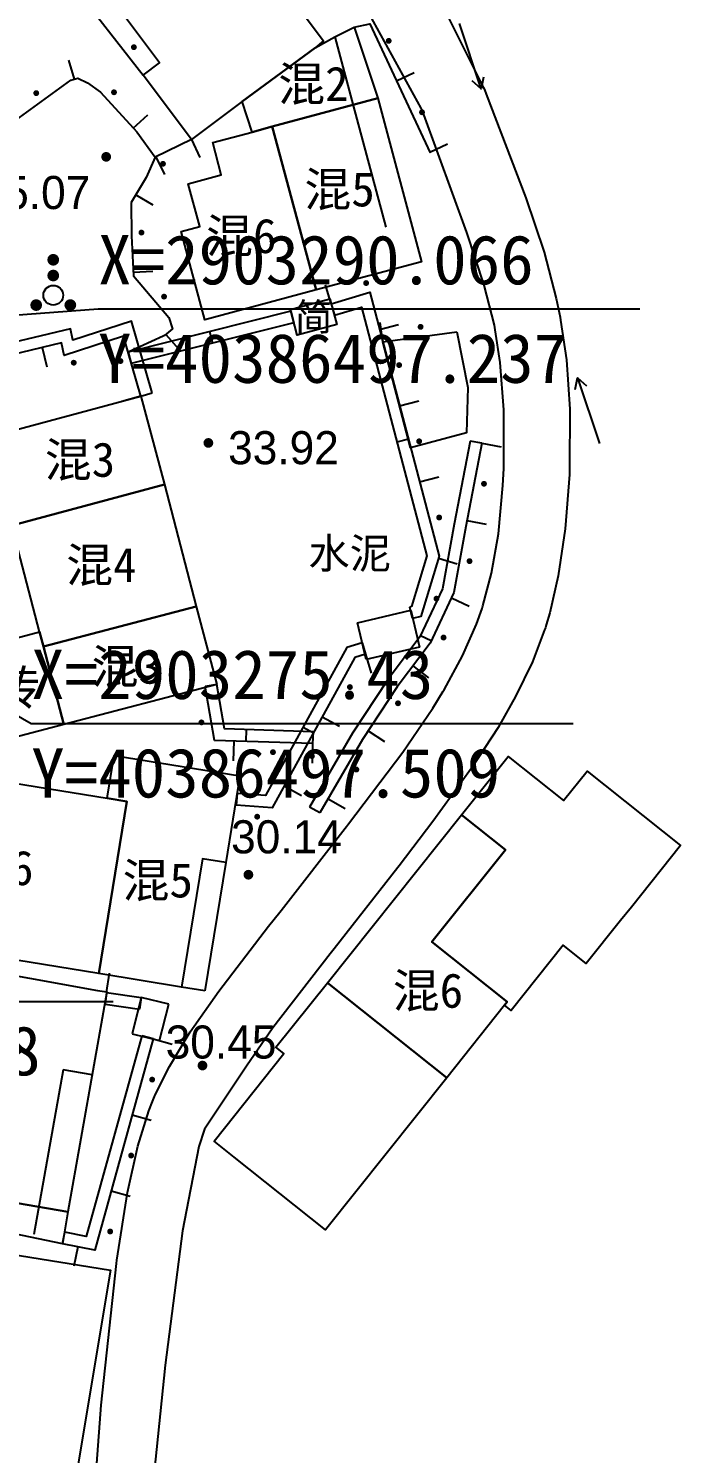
# Model space of a CAD drawing. Header units: metres. Extents: x 36500 to 80772748, y -35000 to 5806266.
# Drawn here: x 40382715.4 to 40382748.5, y 2902416.9 to 2902489.2 of the extents above; entities that cross this region are included whole.
import ezdxf
from ezdxf.enums import TextEntityAlignment as Align

# ---------------------------------------------------------------- set-up
doc = ezdxf.new("R2010")
doc.units = ezdxf.units.M
doc.header["$LTSCALE"] = 10
for name, pattern in [('2', [0]), ('229', [1.5, 1, -0.5]), ('243432', [0]), ('251', [1.5, 1, -0.5])]:
    doc.linetypes.add(name, pattern=pattern)
doc.layers.add('dx', color=252, linetype='Continuous')
doc.layers.add('坐标', color=7, linetype='Continuous')
doc.styles.add('DMZD', font='')
doc.styles.add('HZ', font='')
doc.styles.add('JMHT', font='simhei.ttf')
doc.styles.add('JMXD', font='')
doc.styles.add('JTXD', font='')
doc.styles.get('DMZD').set_extended_font_data('方正中等线简体')
doc.styles.get('HZ').set_extended_font_data('SimSun')
doc.styles.get('JMXD').set_extended_font_data('SimSun')
doc.styles.get('JTXD').set_extended_font_data('SimSun')
doc.linetypes.add('120', pattern='A,0,[149,SSAAA.SHX,S=0.1,R=0,X=0,Y=0],-0.8', length=0.8)

# ---------------------------------------------------------------- blocks, each defined once
blk = doc.blocks.new('9321110')
at = {"linetype": '2'}
h = blk.add_hatch(color=0, dxfattribs=at)
edge = h.paths.add_edge_path(flags=0)
edge.add_arc((0, 1.8), 0.3, 0, 360)
h = blk.add_hatch(color=0, dxfattribs=at)
edge = h.paths.add_edge_path(flags=0)
edge.add_arc((0, 1), 0.3, 0, 360)
h = blk.add_hatch(color=0, dxfattribs=at)
edge = h.paths.add_edge_path(flags=0)
edge.add_arc((-0.866, -0.5), 0.3, 0, 360)
h = blk.add_hatch(color=0, dxfattribs=at)
edge = h.paths.add_edge_path(flags=0)
edge.add_arc((0.866, -0.5), 0.3, 0, 360)
at = {"color": 0, "linetype": 'Continuous'}
blk.add_circle((0, 0), 0.5, dxfattribs=at)
blk = doc.blocks.new('2120110')
at = {"color": 0, "style": 'JMHT'}
blk.add_text('简', height=1.4, dxfattribs=at).set_placement((0, 0), align=Align.MIDDLE_CENTER)
blk = doc.blocks.new('5123010')
at = {"color": 0, "linetype": 'Continuous', "flags": 128}
for points in [[(4, 0), (0.5, 0)], [(3.48, 0.3), (4, 0), (3.48, -0.3)]]:
    blk.add_lwpolyline(points, dxfattribs=at)
blk = doc.blocks.new('gc200')
at = {"linetype": '2'}
h = blk.add_hatch(color=0, dxfattribs=at)
edge = h.paths.add_edge_path(flags=0)
edge.add_arc((0, 0), 0.25, 0, 360)

msp = doc.modelspace()

# ---------------------------------------------------------------- hatches: boundary and pattern name
at = {"layer": 'dx', "linetype": '2'}
h = msp.add_hatch(color=252, dxfattribs=at)
edge = h.paths.add_edge_path(flags=0)
edge.add_arc((40382720.713, 2902488.294), 0.15, 0, 360)
h = msp.add_hatch(color=252, dxfattribs=at)
edge = h.paths.add_edge_path(flags=0)
edge.add_arc((40382733.645, 2902488.615), 0.15, 0, 360)
h = msp.add_hatch(color=252, dxfattribs=at)
edge = h.paths.add_edge_path(flags=0)
edge.add_arc((40382715.758, 2902485.961), 0.15, 0, 360)
h = msp.add_hatch(color=252, dxfattribs=at)
edge = h.paths.add_edge_path(flags=0)
edge.add_arc((40382719.703, 2902486.004), 0.15, 0, 360)
h = msp.add_hatch(color=252, dxfattribs=at)
edge = h.paths.add_edge_path(flags=0)
edge.add_arc((40382735.334, 2902484.99), 0.15, 0, 360)
h = msp.add_hatch(color=252, dxfattribs=at)
edge = h.paths.add_edge_path(flags=0)
edge.add_arc((40382722.188, 2902482.374), 0.15, 0, 360)
h = msp.add_hatch(color=252, dxfattribs=at)
edge = h.paths.add_edge_path(flags=0)
edge.add_arc((40382721.096, 2902478.882), 0.15, 0, 360)
h = msp.add_hatch(color=252, dxfattribs=at)
edge = h.paths.add_edge_path(flags=0)
edge.add_arc((40382732.498, 2902476.32), 0.15, 0, 360)
h = msp.add_hatch(color=252, dxfattribs=at)
edge = h.paths.add_edge_path(flags=0)
edge.add_arc((40382722.243, 2902475.631), 0.15, 0, 360)
h = msp.add_hatch(color=252, dxfattribs=at)
edge = h.paths.add_edge_path(flags=0)
edge.add_arc((40382735.262, 2902474.097), 0.15, 0, 360)
h = msp.add_hatch(color=252, dxfattribs=at)
edge = h.paths.add_edge_path(flags=0)
edge.add_arc((40382720.032, 2902472.361), 0.15, 0, 360)
h = msp.add_hatch(color=252, dxfattribs=at)
edge = h.paths.add_edge_path(flags=0)
edge.add_arc((40382717.66, 2902472.277), 0.15, 0, 360)
h = msp.add_hatch(color=252, dxfattribs=at)
edge = h.paths.add_edge_path(flags=0)
edge.add_arc((40382734.173, 2902472.157), 0.15, 0, 360)
h = msp.add_hatch(color=252, dxfattribs=at)
edge = h.paths.add_edge_path(flags=0)
edge.add_arc((40382735.189, 2902468.288), 0.15, 0, 360)
h = msp.add_hatch(color=252, dxfattribs=at)
edge = h.paths.add_edge_path(flags=0)
edge.add_arc((40382738.48, 2902466.132), 0.15, 0, 360)
h = msp.add_hatch(color=252, dxfattribs=at)
edge = h.paths.add_edge_path(flags=0)
edge.add_arc((40382736.205, 2902464.419), 0.15, 0, 360)
h = msp.add_hatch(color=252, dxfattribs=at)
edge = h.paths.add_edge_path(flags=0)
edge.add_arc((40382737.747, 2902462.204), 0.15, 0, 360)
h = msp.add_hatch(color=252, dxfattribs=at)
edge = h.paths.add_edge_path(flags=0)
edge.add_arc((40382736.067, 2902460.3), 0.15, 0, 360)
h = msp.add_hatch(color=252, dxfattribs=at)
edge = h.paths.add_edge_path(flags=0)
edge.add_arc((40382736.428, 2902458.325), 0.15, 0, 360)
h = msp.add_hatch(color=252, dxfattribs=at)
edge = h.paths.add_edge_path(flags=0)
edge.add_arc((40382731.675, 2902455.813), 0.15, 0, 360)
h = msp.add_hatch(color=252, dxfattribs=at)
edge = h.paths.add_edge_path(flags=0)
edge.add_arc((40382734.116, 2902454.988), 0.15, 0, 360)
h = msp.add_hatch(color=252, dxfattribs=at)
edge = h.paths.add_edge_path(flags=0)
edge.add_arc((40382724.14, 2902454.019), 0.15, 0, 360)
h = msp.add_hatch(color=252, dxfattribs=at)
edge = h.paths.add_edge_path(flags=0)
edge.add_arc((40382727.771, 2902452.508), 0.15, 0, 360)
h = msp.add_hatch(color=252, dxfattribs=at)
edge = h.paths.add_edge_path(flags=0)
edge.add_arc((40382729.747, 2902452.309), 0.15, 0, 360)
h = msp.add_hatch(color=252, dxfattribs=at)
edge = h.paths.add_edge_path(flags=0)
edge.add_arc((40382732.003, 2902451.625), 0.15, 0, 360)
h = msp.add_hatch(color=252, dxfattribs=at)
edge = h.paths.add_edge_path(flags=0)
edge.add_arc((40382726.971, 2902449.233), 0.15, 0, 360)
h = msp.add_hatch(color=252, dxfattribs=at)
edge = h.paths.add_edge_path(flags=0)
edge.add_arc((40382721.64, 2902435.887), 0.15, 0, 360)
h = msp.add_hatch(color=252, dxfattribs=at)
edge = h.paths.add_edge_path(flags=0)
edge.add_arc((40382720.574, 2902432.031), 0.15, 0, 360)
h = msp.add_hatch(color=252, dxfattribs=at)
edge = h.paths.add_edge_path(flags=0)
edge.add_arc((40382719.509, 2902428.176), 0.15, 0, 360)

# ---------------------------------------------------------------- linework, layer by layer
at = {"layer": 'dx', "color": 252, "linetype": 'Continuous', "lineweight": -3, "flags": 128}
for points in [[(40382717.74, 2902498.605), (40382717.841, 2902498.658), (40382717.946, 2902498.702), (40382718.054, 2902498.738), (40382718.164, 2902498.766), (40382718.276, 2902498.786), (40382718.389, 2902498.797), (40382718.503, 2902498.8), (40382718.617, 2902498.794), (40382718.73, 2902498.782), (40382718.841, 2902498.76), (40382718.951, 2902498.729), (40382719.058, 2902498.691), (40382719.162, 2902498.644), (40382719.263, 2902498.59), (40382719.359, 2902498.529), (40382719.449, 2902498.46), (40382718.567, 2902495.833), (40382716.908, 2902492.265), (40382717.48, 2902491.625), (40382721.186, 2902486.875)], [(40382689.927, 2902495.11), (40382691.296, 2902494.771), (40382697.118, 2902490.604), (40382697.831, 2902490.096), (40382703.006, 2902485.212), (40382708.501, 2902479.876), (40382708.767, 2902479.617), (40382712.513, 2902482.936), (40382714.352, 2902484.323), (40382717.517, 2902486.62), (40382717.867, 2902486.724), (40382718.352, 2902486.477), (40382719.019, 2902486.012), (40382720.864, 2902483.993), (40382721.793, 2902482.717), (40382721.336, 2902481.68), (40382720.567, 2902480.402), (40382720.598, 2902478.725), (40382720.689, 2902476.684), (40382722.491, 2902474.57), (40382722.664, 2902474), (40382722.271, 2902473.655), (40382722.207, 2902473.626)], [(40382736.282, 2902490.562), (40382738.437, 2902486.262), (40382738.5, 2902486.14), (40382738.59, 2902485.912), (40382740.603, 2902480.652), (40382741.528, 2902477.881), (40382742.149, 2902475.539), (40382742.295, 2902474.828), (40382742.338, 2902474.589), (40382742.368, 2902474.436), (40382742.66, 2902472.425), (40382742.83, 2902469.916), (40382742.826, 2902466.915), (40382742.82, 2902466.757), (40382742.813, 2902466.595), (40382742.604, 2902463.851), (40382742.252, 2902461.458), (40382741.823, 2902459.581), (40382741.642, 2902458.966), (40382741.593, 2902458.813), (40382741.559, 2902458.711), (40382740.937, 2902457.096), (40382740.087, 2902455.335), (40382739.286, 2902453.914), (40382739.194, 2902453.762), (40382737.846, 2902451.694), (40382735.879, 2902448.984), (40382734.167, 2902446.746), (40382734.1, 2902446.66), (40382730.871, 2902442.522), (40382730.803, 2902442.436), (40382730.67, 2902442.267), (40382727.771, 2902438.511), (40382726.43, 2902436.573), (40382724.296, 2902433.372), (40382724.013, 2902432.484), (40382723.178, 2902428.215), (40382722.303, 2902421.389), (40382720.818, 2902406.901)], [(40382717.769, 2902402.046), (40382719.058, 2902419.358), (40382719.827, 2902426.553), (40382719.85, 2902426.724), (40382720.392, 2902430.155), (40382720.916, 2902432.513), (40382721.474, 2902434.306), (40382721.658, 2902434.781), (40382721.723, 2902434.938), (40382721.811, 2902435.145), (40382722.514, 2902436.56), (40382723.574, 2902438.308), (40382725.021, 2902440.375), (40382727.549, 2902443.667), (40382728.117, 2902444.389), (40382728.185, 2902444.477), (40382731.439, 2902448.646), (40382731.507, 2902448.733), (40382731.61, 2902448.866), (40382734.353, 2902452.504), (40382735.877, 2902454.735), (40382736.41, 2902455.599), (40382736.457, 2902455.679), (40382737.39, 2902457.397), (40382738.103, 2902459.01), (40382738.385, 2902459.794), (40382738.429, 2902459.931), (40382738.868, 2902461.597), (40382739.209, 2902463.587), (40382739.442, 2902466.04), (40382739.485, 2902466.91), (40382739.49, 2902467.052), (40382739.487, 2902469.893), (40382739.307, 2902472.287), (40382739.051, 2902473.953), (40382739.006, 2902474.182), (40382738.488, 2902476.219), (40382737.604, 2902478.894), (40382735.424, 2902484.87), (40382735.35, 2902485.093), (40382735.293, 2902485.196), (40382732.505, 2902490.27)], [(40382731.888, 2902489.309), (40382732.694, 2902489.472), (40382735.742, 2902482.93)], [(40382717.699, 2902486.673), (40382717.414, 2902487.632)], [(40382734.036, 2902486.591), (40382734.943, 2902487.014)], [(40382720.684, 2902484.191), (40382721.422, 2902484.866)], [(40382723.63, 2902483.601), (40382721.793, 2902482.717)], [(40382723.63, 2902483.601), (40382724.063, 2902482.7)], [(40382735.726, 2902482.966), (40382736.632, 2902483.388)], [(40382721.827, 2902482.734), (40382722.261, 2902481.832)], [(40382720.81, 2902480.805), (40382721.667, 2902480.29)], [(40382720.681, 2902476.875), (40382721.68, 2902476.919)], [(40382730.726, 2902475.265), (40382730.438, 2902476.223)], [(40382730.726, 2902475.265), (40382732.686, 2902475.854), (40382736.202, 2902462.463), (40382735.269, 2902459.392), (40382734.859, 2902459.292)], [(40382728.678, 2902474.891), (40382720.421, 2902472.819)], [(40382728.678, 2902474.891), (40382728.824, 2902474.309)], [(40382730.726, 2902475.265), (40382730.899, 2902474.691)], [(40382730.899, 2902474.691), (40382732.263, 2902475.101), (40382735.578, 2902462.475), (40382734.794, 2902459.894), (40382734.717, 2902459.875)], [(40382721.638, 2902470.74), (40382720.596, 2902474.392), (40382717.618, 2902473.42), (40382717.495, 2902474.005), (40382710.531, 2902472.342), (40382709.678, 2902470.674), (40382709.232, 2902468.842), (40382709.451, 2902464.96), (40382710.669, 2902458.83), (40382711.009, 2902457.592), (40382710.138, 2902455.255), (40382708.666, 2902452.072)], [(40382728.824, 2902474.309), (40382720.567, 2902472.237)], [(40382733.182, 2902473.964), (40382734.149, 2902474.218)], [(40382733.349, 2902473.329), (40382733.212, 2902474.32)], [(40382721.061, 2902470.575), (40382720.19, 2902473.628), (40382717.168, 2902472.642), (40382717.035, 2902473.278), (40382710.939, 2902471.822), (40382710.244, 2902470.464), (40382709.837, 2902468.787), (40382710.047, 2902465.035), (40382711.253, 2902458.968), (40382711.639, 2902457.564), (40382710.693, 2902455.024), (40382709.211, 2902451.82)], [(40382719.406, 2902473.373), (40382719.716, 2902472.422)], [(40382722.336, 2902473.712), (40382722.996, 2902472.961)], [(40382733.349, 2902473.329), (40382737.098, 2902473.845)], [(40382716.066, 2902473.047), (40382716.298, 2902472.074)], [(40382720.421, 2902472.819), (40382720.567, 2902472.237)], [(40382721.061, 2902470.575), (40382720.1, 2902470.301)], [(40382721.061, 2902470.575), (40382721.638, 2902470.74)], [(40382734.198, 2902470.095), (40382735.165, 2902470.349)], [(40382737.773, 2902468.302), (40382736.968, 2902464.074), (40382736.374, 2902460.796), (40382735.227, 2902458.356), (40382733.577, 2902456.171), (40382731.803, 2902453.472), (40382729.627, 2902449.724)], [(40382738.363, 2902468.19), (40382737.558, 2902463.964), (40382736.951, 2902460.612), (40382735.743, 2902458.044), (40382734.068, 2902455.825), (40382732.313, 2902453.156), (40382730.146, 2902449.422)], [(40382734.645, 2902468.392), (40382734.065, 2902468.24)], [(40382738.363, 2902468.19), (40382737.773, 2902468.302)], [(40382738.363, 2902468.19), (40382739.345, 2902468.003)], [(40382735.214, 2902466.227), (40382736.181, 2902466.48)], [(40382737.615, 2902464.26), (40382738.597, 2902464.073)], [(40382736.17, 2902462.359), (40382737.127, 2902462.068)], [(40382736.827, 2902460.348), (40382737.732, 2902459.922)], [(40382734.859, 2902459.292), (40382734.717, 2902459.875)], [(40382732.297, 2902458.051), (40382731.525, 2902457.824), (40382727.388, 2902450.304), (40382725.946, 2902450.414)], [(40382732.297, 2902458.051), (40382732.467, 2902457.476)], [(40382735.797, 2902458.159), (40382735.254, 2902458.415)], [(40382732.467, 2902457.476), (40382731.932, 2902457.318), (40382727.728, 2902449.676), (40382725.9, 2902449.815)], [(40382732.467, 2902457.476), (40382732.75, 2902456.517)], [(40382734.867, 2902456.884), (40382735.665, 2902456.281)], [(40382724.919, 2902455.945), (40382724.328, 2902455.841)], [(40382729.785, 2902452.946), (40382724.809, 2902453.099), (40382724.328, 2902455.841)], [(40382729.804, 2902453.545), (40382725.316, 2902453.684), (40382724.919, 2902455.945)], [(40382730.273, 2902454.302), (40382731.149, 2902453.82)], [(40382725.787, 2902453.069), (40382725.756, 2902452.069)], [(40382729.785, 2902452.946), (40382729.754, 2902451.946)], [(40382729.804, 2902453.545), (40382729.785, 2902452.946)], [(40382732.599, 2902453.591), (40382733.435, 2902453.042)], [(40382728.345, 2902450.797), (40382729.221, 2902450.315)], [(40382725.946, 2902450.414), (40382725.9, 2902449.815)], [(40382730.567, 2902450.147), (40382731.431, 2902449.645)], [(40382730.146, 2902449.422), (40382729.627, 2902449.724)], [(40382719.331, 2902440.308), (40382719.472, 2902441.298)], [(40382719.331, 2902440.308), (40382719.247, 2902439.714)], [(40382719.331, 2902440.308), (40382721.082, 2902440.06)], [(40382721.082, 2902440.06), (40382720.998, 2902439.466)], [(40382719.247, 2902439.714), (40382720.998, 2902439.466)], [(40382721.691, 2902437.948), (40382718.726, 2902427.222), (40382717.082, 2902427.555)], [(40382721.112, 2902438.107), (40382718.297, 2902427.921), (40382717.201, 2902428.143)], [(40382721.691, 2902437.948), (40382721.112, 2902438.107)], [(40382721.691, 2902437.948), (40382722.654, 2902437.681)], [(40382720.625, 2902434.092), (40382721.589, 2902433.826)], [(40382719.56, 2902430.237), (40382720.523, 2902429.97)], [(40382717.082, 2902427.555), (40382717.201, 2902428.143)], [(40382717.872, 2902427.395), (40382717.673, 2902426.415)]]:
    msp.add_lwpolyline(points, dxfattribs=at)
for points in [[(40382726.265, 2902494.069), (40382727.932, 2902491.834), (40382730.34, 2902488.608), (40382729.917, 2902488.259), (40382726.211, 2902485.528), (40382723.63, 2902483.601), (40382721.186, 2902486.875), (40382722.013, 2902487.493), (40382718.05, 2902492.803), (40382720.041, 2902495.297), (40382719.531, 2902495.827), (40382722.468, 2902498.158), (40382725.397, 2902494.687), (40382725.658, 2902494.882)], [(40382727.735, 2902484.263), (40382726.709, 2902483.988), (40382726.211, 2902485.528), (40382729.917, 2902488.259), (40382730.913, 2902488.815), (40382731.888, 2902489.309), (40382733.09, 2902485.7)], [(40382727.735, 2902484.263), (40382733.09, 2902485.7), (40382735.315, 2902477.406), (40382729.959, 2902475.969)], [(40382727.735, 2902484.263), (40382729.959, 2902475.969), (40382724.311, 2902474.455), (40382723.11, 2902478.932), (40382724.053, 2902479.185), (40382723.469, 2902481.364), (40382725.15, 2902481.815), (40382724.712, 2902483.452), (40382726.709, 2902483.988)], [(40382728.654, 2902474.979), (40382730.658, 2902475.517), (40382731.007, 2902474.221), (40382729.002, 2902473.683)], [(40382737.098, 2902473.845), (40382737.658, 2902471.027), (40382737.591, 2902468.72), (40382734.758, 2902467.962), (40382733.349, 2902473.329)], [(40382714.512, 2902464.016), (40382713.312, 2902468.503), (40382721.061, 2902470.575), (40382722.26, 2902466.089), (40382722.261, 2902466.087)], [(40382714.512, 2902464.016), (40382722.261, 2902466.087), (40382723.881, 2902459.904), (40382716.122, 2902457.871), (40382715.929, 2902458.609)], [(40382716.122, 2902457.871), (40382723.881, 2902459.904), (40382724.919, 2902455.945), (40382717.159, 2902453.912)], [(40382716.122, 2902457.871), (40382717.159, 2902453.912), (40382713.597, 2902452.978), (40382712.366, 2902457.675), (40382715.929, 2902458.609)], [(40382718.936, 2902441.27), (40382720.36, 2902450.002), (40382719.355, 2902450.166), (40382719.71, 2902452.343), (40382726.091, 2902451.302), (40382725.374, 2902446.907), (40382724.189, 2902447.1), (40382723.127, 2902440.586)], [(40382737.335, 2902449.328), (40382739.702, 2902452.296), (40382742.518, 2902450.058), (40382743.721, 2902451.548), (40382748.452, 2902447.774), (40382745.959, 2902444.648), (40382745.405, 2902443.955), (40382743.671, 2902441.78), (40382742.501, 2902442.712), (40382739.86, 2902439.401), (40382739.527, 2902439.667), (40382739.657, 2902439.83), (40382735.838, 2902442.876), (40382739.565, 2902447.549)], [(40382707.786, 2902443.088), (40382709.211, 2902451.82), (40382719.355, 2902450.166), (40382720.36, 2902450.002), (40382718.936, 2902441.27)], [(40382730.539, 2902440.806), (40382737.335, 2902449.328), (40382739.565, 2902447.549), (40382735.838, 2902442.876), (40382739.657, 2902439.83), (40382739.527, 2902439.667), (40382736.587, 2902435.981)], [(40382707.706, 2902442.422), (40382708.501, 2902442.28), (40382718.867, 2902440.416), (40382719.336, 2902440.334), (40382717.364, 2902429.175), (40382708.501, 2902430.693), (40382709.116, 2902433.828), (40382708.743, 2902435.022), (40382708.501, 2902435.797), (40382707.196, 2902439.971)], [(40382730.539, 2902440.806), (40382736.587, 2902435.981), (40382730.431, 2902428.266), (40382725.807, 2902431.954), (40382724.788, 2902432.767), (40382728.328, 2902437.205), (40382727.923, 2902437.528)], [(40382708.227, 2902429.389), (40382708.501, 2902430.693), (40382717.364, 2902429.175), (40382717.082, 2902427.555)], [(40382707.553, 2902415.947), (40382708.501, 2902420.447), (40382708.763, 2902421.692), (40382708.979, 2902422.719), (40382704.47, 2902423.402), (40382705.318, 2902428.987), (40382705.363, 2902429.287), (40382708.142, 2902428.865), (40382708.501, 2902428.81), (40382709.868, 2902428.602), (40382709.746, 2902427.791), (40382719.526, 2902426.209), (40382717.514, 2902414.156), (40382708.164, 2902415.819)]]:
    msp.add_lwpolyline(points, close=True, dxfattribs=at)
at = {"layer": 'dx', "color": 252, "linetype": '229', "lineweight": -3, "flags": 128}
for points in [[(40382730.913, 2902488.815), (40382731.843, 2902485.33), (40382734.059, 2902477.069)], [(40382725.374, 2902446.907), (40382724.311, 2902440.393), (40382723.127, 2902440.586)], [(40382718.592, 2902436.125), (40382717.119, 2902436.39), (40382715.611, 2902427.859)]]:
    msp.add_lwpolyline(points, dxfattribs=at)
at = {"layer": 'dx', "color": 252, "linetype": '243432', "lineweight": -3, "flags": 128}
for points in [[(40382728.678, 2902474.891), (40382728.824, 2902474.309)], [(40382724.549, 2902473.855), (40382724.695, 2902473.273)], [(40382732.297, 2902458.051), (40382732.467, 2902457.476)], [(40382729.302, 2902453.782), (40382729.828, 2902453.493)], [(40382726.412, 2902453.65), (40382726.394, 2902453.05)], [(40382729.804, 2902453.545), (40382729.785, 2902452.946)]]:
    msp.add_lwpolyline(points, dxfattribs=at)
at = {"layer": 'dx', "color": 252, "linetype": '120', "lineweight": -3, "flags": 128}
msp.add_lwpolyline([(40382722.207, 2902473.626), (40382720.421, 2902472.819)], dxfattribs=at)
at = {"layer": 'dx', "color": 252, "linetype": '251', "lineweight": -3, "flags": 128}
for points in [[(40382735.199, 2902457.846), (40382732.494, 2902457.211), (40382732.056, 2902459.076), (40382734.761, 2902459.711)], [(40382722.02, 2902437.867), (40382722.479, 2902439.716), (40382721.082, 2902440.06), (40382720.629, 2902438.206)]]:
    msp.add_lwpolyline(points, close=True, dxfattribs=at)
at = {"layer": '坐标', "color": 252, "linetype": 'Continuous'}
for p, q in [((40382705.737, 2902474.041), (40382718.892, 2902475.004)), ((40382718.892, 2902475.004), (40382746.392, 2902475.004)), ((40382706.01, 2902459.405), (40382715.5, 2902453.956)), ((40382715.5, 2902453.956), (40382743, 2902453.956)), ((40382692.164, 2902439.853), (40382719.664, 2902439.853))]:
    msp.add_line(p, q, dxfattribs=at)

# ---------------------------------------------------------------- block references
at = {"layer": 'dx', "color": 252}
for p, rotation in [((40382737.071, 2902489.975), 288.4424949944383), ((40382744.496, 2902467.708), 108.4424900385581)]:
    msp.add_blockref('5123010', p, dxfattribs=dict(at, rotation=rotation))
for name, p in [('gc200', (40382719.307, 2902482.727)), ('9321110', (40382716.621, 2902475.702)), ('2120110', (40382729.831, 2902474.6)), ('gc200', (40382724.493, 2902468.205)), ('gc200', (40382726.525, 2902446.286)), ('gc200', (40382724.194, 2902436.6))]:
    msp.add_blockref(name, p, dxfattribs=at)

# ---------------------------------------------------------------- texts
for s, height, style, p in [('混2', 1.75, 'JMXD', (40382729.819, 2902486.434)), ('混5', 1.75, 'JMXD', (40382731.147, 2902481.086)), ('混6', 1.75, 'JMXD', (40382726.158, 2902478.717)), ('混3', 1.75, 'JMXD', (40382717.973, 2902467.359)), ('混4', 1.75, 'JMXD', (40382719.06, 2902462.015)), ('水泥', 1.54, 'JTXD', (40382731.665, 2902462.602)), ('混3', 1.75, 'JMXD', (40382720.349, 2902456.859)), ('砖', 1.75, 'JMXD', (40382714.749, 2902455.785)), ('混6', 1.75, 'JMXD', (40382713.824, 2902446.634)), ('混5', 1.75, 'JMXD', (40382721.92, 2902446.008)), ('混6', 1.75, 'JMXD', (40382735.632, 2902440.409))]:
    msp.add_text(s, height=height, dxfattribs=dict(at, style=style)).set_placement(p, align=Align.MIDDLE_CENTER)
at = {"layer": 'dx', "color": 252, "style": 'DMZD'}
for s, p in [('35.07', (40382712.88, 2902481.756)), ('33.92', (40382725.493, 2902468.803)), ('30.14', (40382725.645, 2902449.051)), ('30.45', (40382722.325, 2902438.635))]:
    msp.add_text(s, height=1.68, dxfattribs=at).set_placement(p, align=Align.TOP_LEFT)
at = {"layer": '坐标', "color": 252, "linetype": 'Continuous', "style": 'HZ'}
for s, p in [('X=2903290.066', (40382718.892, 2902476.254)), ('Y=40386497.237', (40382718.892, 2902471.254)), ('X=2903275.43', (40382715.5, 2902455.206)), ('Y=40386497.509', (40382715.5, 2902450.206)), ('Y=40386468.808', (40382692.164, 2902436.103))]:
    msp.add_text(s, height=2.5, dxfattribs=at).set_placement(p)

doc.saveas('drawing.dxf')
